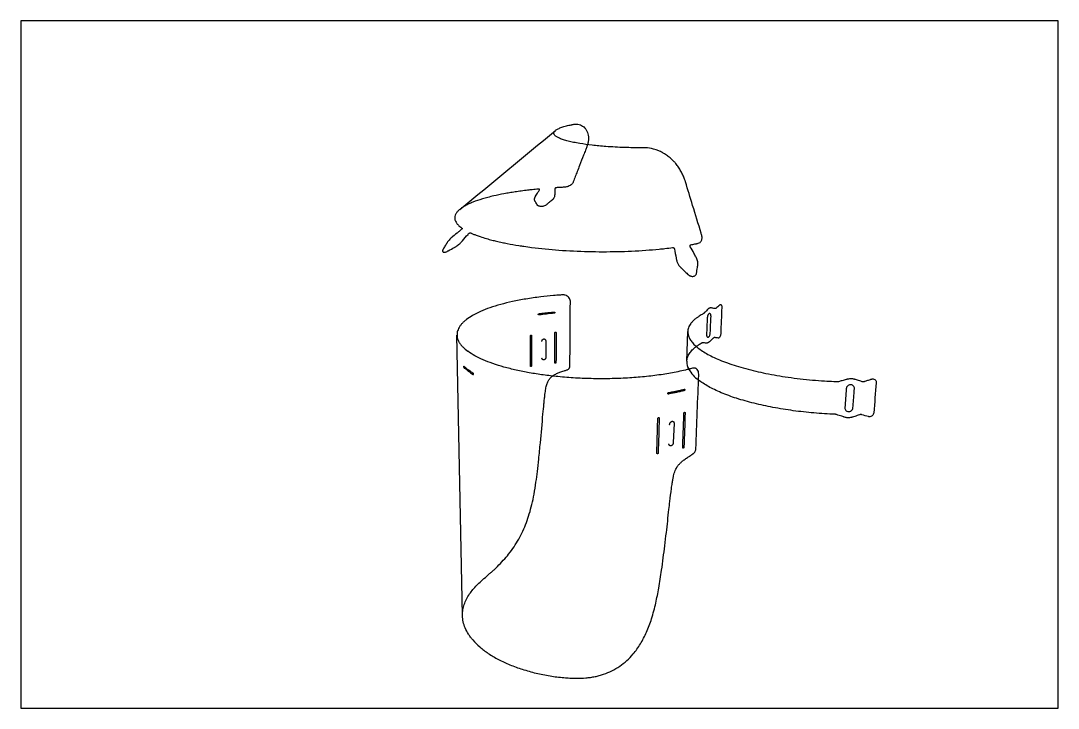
# Model space of a CAD drawing. Header units: millimetres. Extents: x 0 to 1883, y -384 to 368.
# Drawn here: x 629 to 1182, y 0 to 367 of the extents above; entities that cross this region are included whole.
import ezdxf

# ---------------------------------------------------------------- set-up
doc = ezdxf.new("R2010")
doc.units = ezdxf.units.MM
doc.header["$MEASUREMENT"] = 0
doc.layers.add('Make2D$hidden$lines', color=7, linetype='Continuous', true_color=0xffffff)
doc.layers.add('Make2D$visible$lines', color=178, linetype='Continuous', true_color=0x000000)

msp = doc.modelspace()

# ---------------------------------------------------------------- linework, layer by layer
at = {"layer": 'Make2D$hidden$lines'}
msp.add_arc((1001.43, 190.26), 18.84, 210.0326, 233.9484, dxfattribs=at)
for points, knots in [([(931.12, 300.6), (931.03, 300.27), (930.9, 299.88), (930.75, 299.48), (930.5, 298.84), (930.1, 297.82), (929.53, 296.36), (928.47, 293.63), (927.15, 290.24), (925.85, 286.89), (925.09, 284.94), (924.38, 283.12), (923.81, 281.64), (923.4, 280.58), (923.29, 280.3), (923.11, 280), (922.83, 279.63), (922.56, 279.36), (922.24, 279.08), (921.7, 278.7), (921.01, 278.36), (920.18, 278.09), (919.55, 277.96), (919.1, 277.91), (918.91, 277.89), (918.8, 277.89), (917.98, 277.85), (916.99, 277.8), (915.84, 277.74), (915.2, 277.7), (914.73, 277.67), (914.37, 277.65), (914.18, 277.6), (914, 277.51), (913.9, 277.43), (913.83, 277.37), (913.76, 277.29), (913.72, 277.2), (913.7, 277.14), (913.7, 277.11), (913.69, 277.08), (913.68, 276.86), (913.64, 275.8), (913.6, 274.64), (913.57, 273.66), (913.56, 273.46), (913.53, 273.18), (913.42, 272.74), (913.2, 272.28), (912.96, 271.89), (912.7, 271.56), (912.43, 271.27), (912.2, 271.06), (912.08, 270.95), (911.97, 270.86), (911.39, 270.38), (910.49, 269.64), (909.62, 268.92), (909.24, 268.61), (909.02, 268.44), (908.53, 268.12), (907.7, 267.78), (906.74, 267.59), (905.84, 267.6), (905.2, 267.76), (904.84, 267.94), (904.64, 268.07), (904.5, 268.21), (904.41, 268.32), (904.38, 268.37), (904.02, 268.96), (903.58, 269.66), (903.14, 270.37), (903.01, 270.59), (902.92, 270.79), (902.82, 271.12), (902.8, 271.51), (902.85, 271.93), (902.96, 272.31), (903.1, 272.64), (903.22, 272.85), (903.31, 273), (903.58, 273.44), (904.03, 274.17), (904.71, 275.28), (905.18, 276.04), (905.46, 276.51), (905.48, 276.57), (905.5, 276.66), (905.48, 276.76), (905.43, 276.83), (905.37, 276.87), (905.3, 276.9), (905.2, 276.93), (905.1, 276.94), (904.97, 276.93), (904.36, 276.87), (903.22, 276.76), (901.32, 276.56), (899.39, 276.34), (897.43, 276.09), (895.21, 275.8), (892.56, 275.43), (889.48, 274.93), (885.68, 274.25), (882.88, 273.67), (881.08, 273.26)], [0, 0, 0, 0, 0.54565, 0.636844, 0.672057, 1.634753, 2.364327, 3.135417, 6.258649, 8.101371, 8.806433, 9.543363, 11.190973, 11.308325, 11.334585, 11.659549, 11.857991, 12.070486, 12.266102, 12.514248, 13.11233, 13.468774, 13.904828, 14.116028, 14.181905, 14.21103, 14.281413, 15.474401, 15.784153, 16.093165, 16.488724, 16.516307, 16.67236, 16.791707, 16.828668, 16.871406, 16.948283, 16.992919, 17.025536, 17.03534, 17.044992, 17.070747, 17.381102, 18.729595, 18.900079, 18.928454, 19.047197, 19.329378, 19.655714, 19.839202, 20.052816, 20.312239, 20.46329, 20.547961, 20.576903, 20.683109, 21.727162, 22.416117, 22.468971, 22.496589, 22.859768, 23.388505, 23.897545, 24.390456, 24.812864, 24.920667, 25.032564, 25.182408, 25.231105, 25.259143, 25.273036, 26.321264, 26.554576, 26.590372, 26.723188, 26.902164, 27.129855, 27.332874, 27.567456, 27.752632, 27.906531, 27.939943, 28.037183, 28.71105, 29.296869, 30.094665, 30.120218, 30.148606, 30.196768, 30.266204, 30.303541, 30.336696, 30.377284, 30.421904, 30.508951, 30.526507, 30.632134, 31.475988, 32.32652, 33.643283, 34.546623, 35.43913, 37.171883, 38.764104, 40.352199, 43.267774, 43.267774, 43.267774, 43.267774]), ([(881.08, 273.26), (880, 273), (877.96, 272.5), (874.24, 271.45), (870.88, 270.32), (867.88, 269.06), (865.98, 268.11), (864.34, 267.15), (863.37, 266.45), (862.94, 266.09)], [0, 0, 0, 0, 1.742858, 3.308237, 6.102927, 7.327423, 8.441527, 9.446086, 10.322408, 10.322408, 10.322408, 10.322408]), ([(984.08, 185.12), (984.1, 185.45), (984.18, 186.14), (984.54, 187.55), (985.41, 189.29), (987.02, 191.25), (988.37, 192.39), (989.12, 192.96)], [0, 0, 0, 0, 0.525849, 1.085485, 2.287522, 3.573754, 5.065707, 5.065707, 5.065707, 5.065707]), ([(864.38, 49.64), (864.37, 50.6), (864.51, 52.53), (865.23, 55.42), (866.46, 58.29), (868.06, 60.93), (869.95, 63.39), (872.02, 65.64), (874.04, 67.56), (876.33, 69.6), (878.28, 71.27), (880.2, 72.97), (881.57, 74.23), (883.62, 76.2), (886.16, 78.81), (889.15, 82.32), (891.92, 86.08), (895.33, 91.57), (898.04, 97.45), (900.14, 103.71), (901.48, 108.79), (902.65, 114.45), (903.59, 120.31), (904.4, 126.53), (905.18, 133.53), (906.18, 143.78), (907.03, 153.59), (907.75, 161.4), (908.11, 164.86), (908.36, 167.1), (908.59, 168.89), (908.87, 170.7), (909.27, 172.56), (909.99, 174.47), (910.84, 175.74), (911.66, 176.59), (912.13, 176.98), (912.38, 177.16)], [0, 0, 0, 0, 1.509005, 3.048519, 4.678813, 6.419715, 7.906194, 9.556535, 11.245106, 12.285901, 14.397519, 15.299629, 16.315472, 17.350194, 19.768564, 22.061212, 24.619406, 27.119388, 32.240661, 34.796627, 37.532685, 40.522487, 43.904145, 46.882278, 50.415572, 55.001388, 63.122339, 65.946447, 67.364479, 68.609314, 69.501994, 70.210581, 71.488884, 72.506931, 73.416367, 73.876852, 74.367592, 74.367592, 74.367592, 74.367592])]:
    msp.add_open_spline(points, degree=3, knots=knots, dxfattribs=at)
at = {"layer": 'Make2D$visible$lines'}
for p, q in [((984.08, 185.05), (984.64, 200.96)), ((864.38, 49.47), (861.45, 198.97))]:
    msp.add_line(p, q, dxfattribs=at)
msp.add_lwpolyline([(628.64, 0), (1182.33, 0), (1182.33, 366.69), (628.64, 366.69)], close=True, dxfattribs=at)
msp.add_lwpolyline([(974.93, 151.21), (974.93, 151.26), (974.94, 151.31), (974.94, 151.36), (974.95, 151.41), (974.96, 151.46), (974.96, 151.51), (974.97, 151.56), (974.98, 151.61), (975, 151.66), (975.01, 151.71), (975.03, 151.76), (975.04, 151.8), (975.06, 151.85), (975.08, 151.9), (975.09, 151.95), (975.11, 151.99), (975.14, 152.04), (975.16, 152.08), (975.18, 152.13), (975.21, 152.17), (975.23, 152.22), (975.26, 152.26), (975.28, 152.3), (975.31, 152.34), (975.34, 152.38), (975.37, 152.42), (975.4, 152.46), (975.43, 152.5), (975.46, 152.54), (975.5, 152.57), (975.53, 152.61), (975.56, 152.64), (975.6, 152.67), (975.63, 152.7), (975.67, 152.73), (975.7, 152.76), (975.74, 152.79), (975.77, 152.82), (975.81, 152.84), (975.85, 152.87), (975.89, 152.89), (975.93, 152.91), (975.97, 152.94), (976.01, 152.96), (976.05, 152.97), (976.08, 152.99), (976.12, 153), (976.15, 153.01), (976.19, 153.02), (976.22, 153.03), (976.26, 153.04), (976.27, 153.04), (976.29, 153.04), (976.32, 153.05), (976.34, 153.05), (976.36, 153.05), (976.37, 153.06), (976.39, 153.06), (976.4, 153.06), (976.42, 153.06), (976.44, 153.06), (976.45, 153.06), (976.47, 153.06), (976.48, 153.06), (976.5, 153.06), (976.51, 153.06), (976.53, 153.05), (976.54, 153.05), (976.56, 153.05), (976.57, 153.05), (976.59, 153.05), (976.6, 153.04), (976.61, 153.04), (976.63, 153.04), (976.64, 153.04), (976.65, 153.03), (976.67, 153.03), (976.68, 153.02), (976.69, 153.02), (976.7, 153.02), (976.71, 153.01), (976.73, 153.01), (976.74, 153), (976.75, 153), (976.76, 152.99), (976.78, 152.99), (976.79, 152.98), (976.8, 152.97), (976.81, 152.97), (976.82, 152.96), (976.84, 152.95), (976.85, 152.94), (976.86, 152.94), (976.87, 152.93), (976.88, 152.92), (976.9, 152.91), (976.91, 152.9), (976.92, 152.89), (976.93, 152.88), (976.94, 152.87), (976.95, 152.86), (976.96, 152.85), (976.97, 152.84), (976.98, 152.83), (977, 152.82), (977.01, 152.81), (977.03, 152.78), (977.04, 152.77), (977.05, 152.76), (977.06, 152.75), (977.07, 152.73), (977.09, 152.71), (977.1, 152.68), (977.11, 152.66), (977.12, 152.65), (977.14, 152.61), (977.16, 152.58), (977.17, 152.55), (977.19, 152.51), (977.2, 152.48), (977.22, 152.44), (977.23, 152.41), (977.24, 152.37), (977.25, 152.32), (977.26, 152.28), (977.27, 152.24), (977.28, 152.2), (977.29, 152.16), (977.29, 152.12), (977.3, 152.07), (977.3, 152.02), (977.3, 151.97), (977.31, 151.92), (977.31, 151.87), (977.31, 151.84), (976.9, 141.71), (976.89, 141.65), (976.89, 141.63), (976.89, 141.61), (976.88, 141.54), (976.87, 141.49), (976.87, 141.46), (976.86, 141.42), (976.85, 141.37), (976.84, 141.31), (976.82, 141.26), (976.81, 141.2), (976.79, 141.16), (976.78, 141.12), (976.76, 141.07), (976.75, 141.03), (976.73, 140.98), (976.71, 140.94), (976.69, 140.9), (976.67, 140.85), (976.65, 140.81), (976.63, 140.77), (976.6, 140.73), (976.58, 140.69), (976.55, 140.65), (976.53, 140.61), (976.5, 140.58), (976.48, 140.54), (976.44, 140.5), (976.41, 140.45), (976.38, 140.41), (976.34, 140.38), (976.3, 140.33), (976.26, 140.29), (976.22, 140.25), (976.18, 140.22), (976.15, 140.2), (976.13, 140.18), (976.11, 140.16), (976.08, 140.14), (976.05, 140.12), (976.03, 140.1), (976, 140.09), (975.98, 140.07), (975.95, 140.05), (975.92, 140.04), (975.89, 140.02), (975.87, 140.01), (975.84, 140), (975.81, 139.98), (975.78, 139.97), (975.75, 139.96), (975.73, 139.95), (975.7, 139.95), (975.68, 139.94), (975.66, 139.93), (975.63, 139.93), (975.61, 139.92), (975.58, 139.92), (975.56, 139.91), (975.53, 139.91), (975.51, 139.91), (975.49, 139.9), (975.47, 139.9), (975.44, 139.9), (975.42, 139.9), (975.4, 139.9), (975.38, 139.9), (975.36, 139.91), (975.34, 139.91), (975.32, 139.91), (975.3, 139.91), (975.28, 139.92), (975.26, 139.92), (975.24, 139.92), (975.22, 139.93), (975.21, 139.93), (975.19, 139.94), (975.17, 139.94), (975.15, 139.95), (975.13, 139.96), (975.12, 139.97), (975.1, 139.97), (975.08, 139.98), (975.06, 139.99), (975.05, 140), (975.03, 140.01), (975.01, 140.02), (975, 140.03), (974.98, 140.04), (974.96, 140.06), (974.95, 140.07), (974.93, 140.08), (974.91, 140.1), (974.9, 140.11), (974.88, 140.12), (974.87, 140.14), (974.86, 140.15), (974.84, 140.17), (974.83, 140.19), (974.81, 140.2), (974.8, 140.22), (974.78, 140.24), (974.77, 140.26), (974.76, 140.28), (974.75, 140.3), (974.73, 140.32), (974.72, 140.34), (974.71, 140.36), (974.7, 140.38), (974.69, 140.4), (974.68, 140.43), (974.67, 140.45), (974.66, 140.47), (974.65, 140.5), (974.64, 140.52), (974.63, 140.55), (974.62, 140.58), (974.61, 140.6), (974.6, 140.63), (974.6, 140.65), (974.59, 140.68), (974.58, 140.72), (974.57, 140.76), (974.57, 140.8), (974.56, 140.84), (974.56, 140.88), (974.55, 140.92), (974.55, 140.96), (974.55, 141), (974.55, 141.05)], dxfattribs=at)
for centre, radius, start, end in [((-6400.76, 9129.92), 11459.87, 309.333803, 309.664632), ((992.51, 184.88), 8.43, 178.8641, 208.7612)]:
    msp.add_arc(centre, radius, start, end, dxfattribs=at)
for points, knots in [([(862.93, 266.09), (862.48, 265.71), (861.67, 264.96), (860.75, 263.7), (860.24, 262.39), (860.18, 261.06), (860.56, 259.77), (861.34, 258.48), (862.31, 257.47), (863.14, 256.76), (863.6, 256.41), (863.89, 256.2), (864.05, 256.09), (864.17, 256.01), (864.19, 255.94), (864.18, 255.83), (864.12, 255.71), (864.04, 255.58), (863.92, 255.45), (863.81, 255.34), (863.25, 254.88), (861.7, 253.63), (860.16, 252.37), (859.02, 251.45), (858.63, 251.12), (857.98, 250.53), (857.23, 249.74), (856.65, 249.04), (856.32, 248.57), (856.18, 248.34), (856.09, 248.2), (856.01, 248.07), (855.74, 247.63), (855.14, 246.68), (854.56, 245.73), (854.14, 245.04), (854.01, 244.81), (853.88, 244.52), (853.79, 244.21), (853.77, 243.97), (853.79, 243.78), (853.84, 243.62), (853.91, 243.5), (854.05, 243.36), (854.3, 243.25), (854.68, 243.21), (855.12, 243.27), (855.61, 243.41), (856.02, 243.59), (856.28, 243.72), (856.49, 243.84), (857.75, 244.53), (859.05, 245.24), (860.27, 245.91), (860.46, 246.01), (860.84, 246.23), (861.5, 246.65), (862.29, 247.25), (863.06, 247.93), (863.57, 248.45), (863.99, 248.92), (865.19, 250.31), (866.43, 251.73), (867.53, 252.98), (867.65, 253.12), (867.79, 253.27), (867.97, 253.41), (868.19, 253.52), (868.29, 253.56), (868.39, 253.59), (868.48, 253.6), (868.55, 253.59), (868.59, 253.58), (868.61, 253.57), (868.68, 253.54), (868.92, 253.43), (869.67, 253.11), (870.66, 252.7), (871.78, 252.27), (872.74, 251.92), (874.55, 251.3), (877.02, 250.53), (879.92, 249.74), (882.7, 249.06), (885.39, 248.45), (889.39, 247.64), (893.26, 246.96), (897.63, 246.3), (904.74, 245.33), (916.16, 244.22), (931.44, 243.5), (946.91, 243.47), (959.55, 244.04), (967.99, 244.74), (972.75, 245.24), (975.15, 245.53), (976.52, 245.7), (976.58, 245.71), (976.72, 245.71), (976.93, 245.65), (977.18, 245.49), (977.36, 245.29), (977.46, 245.09), (977.49, 244.98), (977.81, 243.31), (978.17, 241.43), (978.54, 239.49), (978.61, 239.15), (978.64, 239.01), (978.67, 238.87), (978.71, 238.7), (978.79, 238.41), (978.97, 237.89), (979.27, 237.2), (979.69, 236.49), (980.12, 235.88), (980.53, 235.41), (980.79, 235.14), (980.92, 235.01), (981, 234.94), (981.35, 234.6), (981.8, 234.17), (982.35, 233.64), (983.19, 232.84), (983.92, 232.12), (984.58, 231.47), (984.87, 231.22), (985.27, 230.92), (985.78, 230.66), (986.22, 230.49), (986.67, 230.38), (987.14, 230.33), (987.55, 230.36), (987.87, 230.44), (988.19, 230.56), (988.53, 230.75), (988.86, 231.08), (989.16, 231.52), (989.3, 231.93), (989.35, 232.23), (989.37, 232.42), (989.55, 233.61), (989.74, 234.94), (989.92, 236.13), (989.95, 236.36), (989.99, 236.71), (990, 237.33), (989.91, 238.23), (989.67, 239.21), (989.34, 240.03), (989.09, 240.53), (988.65, 241.35), (987.63, 243.2), (986.61, 245.05), (985.95, 246.24), (985.93, 246.29), (985.91, 246.34), (985.87, 246.42), (985.85, 246.52), (985.84, 246.6), (985.84, 246.67), (985.84, 246.73), (985.85, 246.81), (985.88, 246.92), (985.95, 247.05), (986.06, 247.15), (986.16, 247.18), (986.21, 247.2), (986.25, 247.21), (986.99, 247.34), (987.9, 247.52), (988.97, 247.73), (989.54, 247.85), (989.96, 247.93), (990.55, 248.07), (991.16, 248.36), (991.77, 249.05), (992.13, 249.87), (992.26, 250.81), (992.19, 251.66), (992.07, 252.24), (991.99, 252.51), (991.89, 252.84), (990.3, 258.07), (987.45, 267.44), (984.65, 276.67), (983.31, 281.07), (983.16, 281.52), (982.78, 282.63), (982.07, 284.36), (981.15, 286.17), (980.31, 287.58), (979.66, 288.58), (978.96, 289.55), (978.09, 290.66), (977.01, 291.89), (975.81, 293.05), (974.41, 294.25), (973.05, 295.24), (971.34, 296.28), (969.69, 297.12), (967.91, 297.81), (965.39, 298.56), (963.08, 298.91), (961.22, 298.97), (960.75, 298.97), (960.18, 298.96), (959.29, 298.96), (957.59, 298.96), (954.77, 298.98), (949.04, 299.11), (941.72, 299.48), (933.77, 300.22), (928.02, 301.01), (923.76, 301.79), (920.85, 302.46), (918.38, 303.16), (916.61, 303.81), (915.44, 304.36), (914.74, 304.75), (914.16, 305.15), (913.71, 305.54), (913.39, 305.95), (913.19, 306.37), (913.14, 306.8), (913.23, 307.23), (913.47, 307.67), (913.86, 308.09), (914.4, 308.5), (915.37, 309.08), (916.94, 309.76), (919.25, 310.48), (921.23, 310.95), (922.58, 311.23), (923.08, 311.33), (923.59, 311.43), (924.5, 311.55), (925.82, 311.55), (927.29, 311.21), (928.56, 310.56), (929.62, 309.65), (930.49, 308.5), (931.13, 307.13), (931.52, 305.61), (931.66, 303.97), (931.53, 302.28), (931.29, 301.16), (931.12, 300.6)], [0, 0, 0, 0, 0.93424, 1.733293, 2.446911, 3.12495, 3.802195, 4.543965, 5.480342, 6.001879, 6.261376, 6.394861, 6.563707, 6.57268, 6.61626, 6.672772, 6.740885, 6.823353, 6.922868, 7.019174, 7.064923, 8.063322, 10.16257, 10.205114, 10.376879, 10.96802, 11.580596, 12.093487, 12.400389, 12.485165, 12.522948, 12.652601, 12.732432, 13.332315, 14.42528, 14.483086, 14.608606, 14.841047, 14.985959, 15.113176, 15.225494, 15.284082, 15.381807, 15.43488, 15.597601, 15.795517, 16.039742, 16.299937, 16.600353, 16.726485, 16.764193, 16.982937, 18.990429, 19.103642, 19.177857, 19.336001, 19.794995, 20.401945, 20.907759, 21.398868, 21.55006, 21.907572, 24.294192, 24.522774, 24.536275, 24.580136, 24.845322, 24.898079, 24.962421, 25.014784, 25.064175, 25.109077, 25.120205, 25.130857, 25.138819, 25.232399, 25.560486, 26.426514, 26.913548, 27.444072, 28.050033, 29.926463, 31.522833, 32.788929, 34.447102, 35.861702, 39.231272, 40.632172, 42.826356, 50.54863, 58.716769, 66.945035, 74.931643, 78.661244, 80.297193, 82.467497, 82.471908, 82.484017, 82.552968, 82.691001, 82.833642, 83.010984, 83.117747, 83.174248, 83.187447, 85.810599, 86.190483, 86.303044, 86.348306, 86.424834, 86.521029, 86.617825, 86.914973, 87.384065, 87.800501, 88.21807, 88.552253, 88.776873, 88.812766, 88.853774, 88.937148, 89.575426, 89.847426, 90.140287, 91.402629, 91.462623, 91.598283, 92.007002, 92.249078, 92.50403, 92.747158, 92.975972, 93.243119, 93.39739, 93.483828, 93.79136, 94.011025, 94.202202, 94.630872, 94.67675, 94.684202, 94.939255, 96.576672, 96.802252, 96.830898, 96.94699, 97.357415, 97.809977, 98.361709, 98.945869, 99.202812, 99.231888, 100.423347, 102.525578, 102.563657, 102.576152, 102.60652, 102.651557, 102.720068, 102.757971, 102.785714, 102.821828, 102.857007, 102.91877, 103.00233, 103.087886, 103.140392, 103.15986, 103.170582, 103.203549, 104.34655, 104.638108, 104.923261, 105.261527, 105.319222, 105.87144, 106.304631, 106.754731, 107.256305, 107.801694, 108.092166, 108.184434, 108.250851, 108.628577, 116.801136, 123.693438, 123.837912, 124.051558, 124.445256, 125.686295, 127.005046, 127.63665, 128.275632, 128.891357, 129.511773, 130.493556, 131.480242, 132.139087, 133.394781, 134.138582, 135.289088, 136.311962, 137.146314, 139.436547, 139.964169, 140.091378, 140.173578, 140.860207, 141.488583, 142.866427, 145.307426, 150.516431, 154.418344, 157.891146, 159.6693, 161.245328, 162.592024, 163.727954, 164.204599, 164.632069, 164.992706, 165.30897, 165.572301, 165.812256, 166.026885, 166.248146, 166.504555, 166.802532, 167.151772, 167.564272, 168.578077, 169.853809, 171.36496, 171.794207, 172.025276, 172.174501, 172.610005, 173.465348, 174.253472, 174.96311, 175.693503, 176.449604, 177.228659, 178.06015, 178.922621, 179.806773, 180.726629, 180.726629, 180.726629, 180.726629]), ([(912.38, 177.16), (912.81, 177.49), (913.8, 178.11), (915.47, 178.89), (917.12, 179.51), (918.43, 179.94), (919.36, 180.23), (919.86, 180.38), (920.2, 180.47), (920.35, 180.53), (920.78, 180.73), (921.18, 181.06), (921.45, 181.46), (921.56, 181.67), (921.64, 181.89), (921.7, 182.12), (921.71, 182.29), (921.73, 184.68), (921.81, 196.15), (921.89, 207.61), (921.96, 216.86), (921.95, 217.32), (921.77, 218.14), (921.2, 219.12), (920.34, 219.88), (919.43, 220.3), (918.71, 220.45), (918.26, 220.49), (918, 220.49), (917.85, 220.48), (917.45, 220.45), (915.79, 220.34), (911.9, 220.04), (907.03, 219.53), (902.17, 218.89), (898.32, 218.3), (894.62, 217.64), (890.11, 216.72), (884.91, 215.46), (879.23, 213.72), (874.22, 211.79), (869.99, 209.71), (867.02, 207.78), (865.1, 206.19), (863.93, 205), (862.98, 203.8), (862.25, 202.57), (861.74, 201.32), (861.47, 200.08), (861.42, 198.83), (861.6, 197.59), (862, 196.34), (862.63, 195.1), (863.49, 193.86), (864.97, 192.19), (866.3, 191.07), (867.26, 190.37)], [0, 0, 0, 0, 0.852679, 1.841138, 2.898891, 3.637521, 4.007184, 4.431878, 4.46962, 4.552353, 4.698563, 5.216289, 5.337806, 5.467103, 5.585321, 5.711208, 5.834546, 5.852774, 9.484738, 23.919076, 23.924738, 24.066886, 24.649973, 25.230062, 25.827297, 26.437843, 26.790222, 26.996173, 27.149048, 27.191511, 27.231656, 27.788496, 29.80824, 33.38497, 35.500484, 37.548317, 39.522964, 41.417667, 44.813245, 47.955883, 50.775369, 53.281085, 55.370174, 56.348443, 57.202276, 58.003009, 58.759002, 59.450396, 60.121151, 60.758486, 61.409743, 62.090754, 62.817373, 63.602408, 64.456984, 66.336814, 66.336814, 66.336814, 66.336814]), ([(905.18, 210.45), (905.1, 210.44), (904.94, 210.35), (904.85, 210.17), (904.85, 210.01), (904.89, 209.91), (904.98, 209.83), (905.07, 209.79), (905.14, 209.79), (905.28, 209.81), (906.2, 209.93), (907.34, 210.08), (908.6, 210.24), (909.6, 210.35), (910.63, 210.45), (911.89, 210.56), (912.72, 210.63), (913.3, 210.68), (913.49, 210.7), (913.64, 210.79), (913.72, 210.95), (913.74, 211.08), (913.7, 211.19), (913.61, 211.3), (913.51, 211.34), (913.43, 211.34), (913.39, 211.34), (913.35, 211.34), (912.92, 211.3), (912.06, 211.22), (910.7, 211.07), (909.2, 210.9), (908.03, 210.78), (907.23, 210.69), (906.66, 210.63), (905.96, 210.55), (905.41, 210.48), (905.18, 210.45)], [0, 0, 0, 0, 0.129751, 0.258646, 0.301427, 0.379848, 0.425055, 0.49572, 0.528083, 0.538321, 0.715445, 1.983151, 2.348703, 2.730851, 3.560865, 3.978399, 4.728452, 4.88019, 4.891431, 5.035704, 5.123195, 5.175509, 5.246501, 5.29882, 5.390089, 5.418393, 5.427178, 5.445202, 5.483248, 6.113932, 6.795866, 7.641807, 8.494694, 8.661161, 8.902688, 9.398876, 9.772903, 9.772903, 9.772903, 9.772903]), ([(989.12, 192.96), (989.66, 193.37), (990.53, 193.96), (991.6, 194.6), (992.15, 194.91), (992.38, 195.04), (992.47, 195.09), (992.53, 195.11), (992.59, 195.13), (992.64, 195.13), (992.67, 195.13), (992.69, 195.13), (993.1, 195.08), (993.66, 195), (994.25, 194.92), (994.45, 194.89), (994.51, 194.88), (994.57, 194.88), (994.69, 194.88), (994.88, 194.89), (995.1, 194.93), (995.33, 195.01), (995.61, 195.13), (995.92, 195.32), (996.19, 195.52), (996.36, 195.67), (996.45, 195.75), (996.82, 196.12), (997.45, 196.71), (998.1, 197.3), (998.44, 197.61), (998.56, 197.72), (998.74, 197.82), (998.93, 197.87), (999.04, 197.86), (999.08, 197.86), (999.28, 197.83), (999.88, 197.74), (1000.48, 197.65), (1000.96, 197.58), (1001.1, 197.58), (1001.31, 197.66), (1001.53, 197.81), (1001.73, 198.03), (1001.99, 198.42), (1002.23, 199), (1002.33, 199.53), (1002.35, 199.81), (1002.55, 204.47), (1002.75, 209.12), (1002.95, 213.96), (1002.93, 214.31), (1002.8, 214.76), (1002.59, 215.08), (1002.34, 215.22), (1002.14, 215.23), (1002, 215.21), (1001.86, 215.15), (1001.74, 215.08), (1001.67, 215.03), (1001.01, 214.46), (1000.36, 213.9), (999.62, 213.27), (999.42, 213.15), (999.2, 213.12), (999.06, 213.14), (998.7, 213.22), (998.1, 213.34), (997.51, 213.46), (997.17, 213.53), (997.02, 213.55), (996.8, 213.55), (996.52, 213.52), (996.2, 213.42), (995.87, 213.26), (995.62, 213.09), (995.42, 212.93), (995.28, 212.8), (995.12, 212.63), (994.5, 211.99), (993.88, 211.32), (993.33, 210.69), (993.24, 210.6), (993.18, 210.54), (993.13, 210.5), (993.09, 210.48), (992.97, 210.41), (992.71, 210.28), (992.11, 209.96), (991.27, 209.49), (990.41, 208.94), (989.68, 208.45), (989.04, 207.98), (988.19, 207.3), (987.22, 206.4), (986.26, 205.29), (985.52, 204.15), (984.99, 202.99), (984.63, 201.61), (984.6, 199.97), (985.08, 198.11), (986.05, 196.27), (987.51, 194.44), (989.44, 192.62), (991.83, 190.84), (994.63, 189.11), (997.93, 187.39), (1001.71, 185.71), (1005.94, 184.08), (1010.58, 182.54), (1017.36, 180.57), (1026.59, 178.44), (1036.33, 176.79), (1044.65, 175.71), (1051.13, 175.05), (1057.11, 174.6), (1061.42, 174.37), (1063.73, 174.28), (1064.39, 174.26), (1064.62, 174.25), (1064.81, 174.26), (1065.01, 174.29), (1065.14, 174.32), (1065.2, 174.34), (1065.83, 174.51), (1067.22, 174.89), (1068.66, 175.29), (1069.55, 175.55), (1069.74, 175.6), (1070.09, 175.69), (1070.65, 175.79), (1071.49, 175.87), (1072.44, 175.85), (1073.24, 175.71), (1073.73, 175.58), (1074.64, 175.29), (1075.88, 174.89), (1077.15, 174.49), (1077.67, 174.32), (1077.77, 174.29), (1077.86, 174.27), (1078, 174.24), (1078.21, 174.22), (1078.43, 174.22), (1078.67, 174.26), (1078.82, 174.29), (1078.91, 174.32), (1079.07, 174.37), (1079.5, 174.51), (1080.55, 174.86), (1081.64, 175.22), (1082.46, 175.49), (1082.78, 175.59), (1083.22, 175.69), (1083.99, 175.61), (1084.73, 175.11), (1085.12, 174.4), (1085.18, 173.88), (1085.16, 173.61), (1084.73, 168.25), (1084.3, 162.91), (1083.84, 157.27), (1083.65, 156.67), (1083.07, 155.96), (1082.28, 155.51), (1081.57, 155.42), (1081.16, 155.5), (1079.89, 155.87), (1078.7, 156.22), (1077.45, 156.58), (1077.21, 156.63), (1076.86, 156.64), (1076.56, 156.59), (1076.34, 156.53), (1075.43, 156.22), (1074.16, 155.8), (1072.89, 155.4), (1072.41, 155.25), (1072.23, 155.19), (1071.77, 155.07), (1071, 154.94), (1070.04, 154.91), (1069.14, 154.99), (1068.51, 155.13), (1068.14, 155.24), (1067.98, 155.3), (1067.53, 155.44), (1066.2, 155.89), (1064.88, 156.34), (1063.85, 156.7), (1063.58, 156.77), (1063.37, 156.8), (1063.23, 156.8)], [0, 0, 0, 0, 1.064192, 1.658184, 1.962055, 2.057277, 2.078318, 2.118474, 2.158613, 2.176802, 2.189129, 2.206287, 2.210961, 2.84346, 3.107234, 3.143804, 3.167325, 3.190947, 3.248295, 3.356775, 3.480613, 3.600432, 3.738524, 3.961026, 4.181106, 4.264514, 4.314114, 4.37164, 5.088371, 5.6885, 5.752948, 5.808071, 5.945119, 6.071225, 6.109192, 6.125581, 6.129537, 6.425783, 7.087328, 7.092797, 7.179896, 7.304925, 7.440876, 7.598415, 7.777752, 8.176773, 8.579348, 8.620387, 8.625641, 15.930142, 15.964832, 16.252854, 16.490326, 16.687352, 16.856802, 16.921865, 17.000958, 17.07323, 17.164993, 17.208379, 17.218356, 18.540423, 18.558664, 18.748495, 18.899369, 18.914607, 18.971551, 19.469254, 19.880109, 19.926227, 20.017978, 20.110177, 20.279171, 20.456539, 20.644875, 20.845805, 20.937572, 21.045783, 21.143125, 21.307015, 22.459368, 22.581783, 22.61849, 22.668858, 22.704232, 22.721176, 22.743035, 22.922682, 23.17274, 23.819396, 24.438134, 24.777056, 25.215468, 25.674662, 26.510571, 27.288733, 27.986909, 28.646886, 29.282989, 30.228973, 31.21894, 32.275684, 33.494658, 34.90409, 36.440022, 38.185084, 40.100939, 42.306431, 44.696018, 47.248479, 50.01303, 55.830965, 62.164139, 65.593581, 69.058972, 72.426343, 75.045886, 75.872329, 76.058011, 76.097211, 76.225376, 76.364107, 76.413424, 76.430334, 76.461288, 77.449587, 78.700318, 78.819398, 78.91159, 79.015249, 79.385701, 79.801853, 80.351151, 80.876967, 81.084789, 81.136255, 82.389096, 83.148013, 83.234322, 83.244816, 83.310052, 83.384988, 83.471408, 83.635873, 83.740896, 83.848844, 83.876447, 83.892358, 84.114141, 84.59561, 85.626065, 85.933364, 85.947707, 86.158278, 86.647105, 87.131465, 87.513235, 87.902503, 87.940824, 87.946971, 96.378331, 96.387577, 96.864342, 97.345868, 97.814956, 98.274228, 98.452712, 98.464851, 100.371525, 100.407796, 100.514208, 100.751969, 100.953044, 101.005437, 101.099977, 102.47808, 103.103753, 103.198603, 103.270485, 103.405715, 103.948921, 104.494573, 104.924556, 105.371773, 105.502086, 105.535141, 105.649628, 106.245022, 107.743674, 107.846626, 107.961659, 108.182275, 108.182275, 108.182275, 108.182275]), ([(995, 208.21), (995.01, 208.55), (995.1, 209.05), (995.33, 209.65), (995.54, 210.03), (995.78, 210.32), (996.05, 210.5), (996.33, 210.55), (996.58, 210.45), (996.77, 210.24), (996.9, 209.95), (996.97, 209.65), (997, 209.43), (997.01, 209.29), (997.01, 209.2), (997.01, 209.12), (996.89, 206.13), (996.76, 203.16), (996.64, 200.14), (996.62, 199.8), (996.5, 199.22), (996.25, 198.65), (995.98, 198.27), (995.77, 198.06), (995.56, 197.92), (995.36, 197.87), (995.19, 197.89), (995.01, 197.98), (994.81, 198.22), (994.68, 198.62), (994.64, 199), (994.64, 199.24), (994.64, 199.33), (994.76, 202.29), (994.88, 205.25), (995, 208.21)], [0, 0, 0, 0, 0.536542, 0.78922, 1.018694, 1.216082, 1.379676, 1.518092, 1.651558, 1.79197, 1.954239, 2.148496, 2.272956, 2.318053, 2.36389, 2.418213, 2.444477, 7.08259, 7.103531, 7.206474, 7.622302, 8.020761, 8.195783, 8.348944, 8.479788, 8.592231, 8.665591, 8.742146, 8.916091, 9.135304, 9.393675, 9.517748, 9.522247, 9.525248, 14.193344, 14.193344, 14.193344, 14.193344]), ([(914.34, 200.34), (914.34, 200.41), (914.28, 200.57), (914.04, 200.66), (913.8, 200.58), (913.68, 200.42), (913.66, 200.3), (913.65, 198.9), (913.64, 195.98), (913.63, 192.63), (913.62, 189.66), (913.61, 187.68), (913.61, 185.71), (913.6, 184.71), (913.6, 184.27), (913.61, 184.25), (913.61, 184.22), (913.63, 184.19), (913.65, 184.15), (913.69, 184.1), (913.74, 184.06), (913.8, 184.03), (913.85, 184.02), (913.9, 184.02), (914.01, 184.03), (914.16, 184.1), (914.26, 184.24), (914.28, 184.33), (914.28, 184.37), (914.3, 189.7), (914.32, 195.02), (914.34, 200.34)], [0, 0, 0, 0, 0.120222, 0.242782, 0.375022, 0.502066, 0.548399, 0.551314, 2.70754, 5.164183, 5.832402, 7.388631, 8.276058, 8.944102, 8.960698, 8.97381, 8.986823, 8.999782, 9.027468, 9.05902, 9.098019, 9.134002, 9.160782, 9.180085, 9.212399, 9.331218, 9.426341, 9.478105, 9.483444, 9.485906, 17.873576, 17.873576, 17.873576, 17.873576]), ([(901.24, 198.73), (901.24, 198.8), (901.2, 198.94), (900.98, 199.04), (900.76, 198.95), (900.64, 198.79), (900.62, 198.66), (900.62, 197.32), (900.63, 193.66), (900.64, 189.44), (900.65, 185.96), (900.65, 184.26), (900.65, 183.11), (900.66, 182.53), (900.66, 182.5), (900.67, 182.46), (900.69, 182.41), (900.73, 182.36), (900.77, 182.33), (900.83, 182.3), (900.87, 182.29), (900.92, 182.29), (901.02, 182.3), (901.17, 182.38), (901.26, 182.53), (901.27, 182.63), (901.27, 182.67), (901.26, 188.03), (901.25, 193.38), (901.24, 198.73)], [0, 0, 0, 0, 0.110158, 0.219201, 0.338262, 0.461968, 0.527167, 0.530517, 2.58709, 6.290869, 7.185252, 8.078274, 8.973305, 8.986612, 8.999688, 9.025263, 9.051647, 9.08138, 9.113982, 9.143298, 9.169571, 9.18545, 9.221725, 9.334906, 9.434358, 9.486737, 9.49211, 9.494586, 17.930983, 17.930983, 17.930983, 17.930983]), ([(906.72, 195.61), (906.72, 195.68), (906.73, 195.83), (906.78, 196.05), (906.86, 196.26), (906.97, 196.46), (907.11, 196.62), (907.27, 196.76), (907.43, 196.87), (907.61, 196.94), (907.78, 196.98), (907.95, 196.98), (908.11, 196.95), (908.27, 196.89), (908.41, 196.8), (908.54, 196.68), (908.65, 196.53), (908.73, 196.36), (908.78, 196.19), (908.81, 196.05), (908.81, 195.96), (908.83, 192.98), (908.85, 190.02), (908.87, 187.07), (908.86, 187.04), (908.86, 187.01), (908.86, 186.98), (908.86, 186.95), (908.85, 186.89), (908.83, 186.79), (908.79, 186.66), (908.74, 186.54), (908.66, 186.39), (908.54, 186.21), (908.38, 186.06), (908.21, 185.94), (908.06, 185.86), (907.91, 185.82), (907.76, 185.79), (907.6, 185.79), (907.45, 185.82), (907.34, 185.87), (907.24, 185.92), (907.13, 186.01), (907.03, 186.11), (906.96, 186.21), (906.92, 186.29), (906.88, 186.37), (906.85, 186.46), (906.83, 186.53), (906.82, 186.58), (906.81, 186.63), (906.81, 186.67), (906.8, 186.71), (906.8, 186.75), (906.8, 186.76), (906.8, 186.77)], [0, 0, 0, 0, 0.359505, 0.722146, 1.084404, 1.445537, 1.793543, 2.128363, 2.444579, 2.744317, 3.027646, 3.298314, 3.560729, 3.829734, 4.101971, 4.383296, 4.675904, 4.988433, 5.313276, 5.518071, 5.670946, 5.749986, 19.902716, 19.966317, 20.010483, 20.054649, 20.124701, 20.162457, 20.200213, 20.416443, 20.632673, 20.844584, 21.056495, 21.47874, 21.875696, 22.125181, 22.457294, 22.696322, 22.893171, 23.164983, 23.477489, 23.621199, 23.734481, 24.033371, 24.304225, 24.444761, 24.585296, 24.736498, 24.887699, 25.025778, 25.094817, 25.163856, 25.241994, 25.320132, 25.359202, 25.398271, 25.398271, 25.398271, 25.398271]), ([(869.89, 36.41), (871.02, 35.1), (873.63, 32.52), (878.25, 29.05), (883.66, 25.88), (889.73, 23.07), (896.43, 20.64), (903.6, 18.64), (911.02, 17.15), (917.06, 16.39), (921.6, 16.07), (925.54, 15.95), (929.25, 16.06), (932.73, 16.45), (935.11, 16.86), (937.43, 17.41), (940.47, 18.34), (944.18, 19.88), (948.33, 22.32), (952.13, 25.34), (955.91, 29.28), (959.53, 34.35), (962.81, 40.7), (965.52, 48.04), (967.59, 55.93), (969.29, 64.59), (970.86, 74.78), (972.12, 84.65), (973.39, 95.46), (974.27, 103.32), (975.17, 111.15), (975.73, 115.81), (976.27, 119.78), (976.63, 122.03), (976.99, 123.82), (977.4, 125.38), (977.89, 126.78), (978.45, 127.95), (979.17, 129.12), (979.92, 130.07), (980.72, 130.87), (981.57, 131.66), (982.78, 132.61), (984.23, 133.63), (985.73, 134.63), (986.79, 135.32), (987.46, 135.77), (987.66, 135.9), (987.86, 136.06), (988.16, 136.36), (988.46, 136.79), (988.71, 137.29), (988.88, 137.81), (988.94, 138.19), (988.94, 138.4), (989.45, 151.55), (989.95, 164.7), (990.45, 177.86), (990.46, 177.98), (990.46, 178.55), (990.33, 179.52), (989.88, 180.45), (989.35, 180.99), (988.9, 181.27), (988.39, 181.44), (987.82, 181.48), (987.39, 181.43), (987.13, 181.36), (986.77, 181.26), (986.31, 181.14), (985.7, 180.98), (984.78, 180.74), (982.67, 180.21), (978.08, 179.19), (971.19, 177.97), (962.59, 176.87), (953.5, 176.12), (944.06, 175.72), (934.41, 175.7), (924.78, 176.06), (915.83, 176.75), (907.6, 177.71), (900.16, 178.87), (893.15, 180.27), (886.65, 181.89), (880.73, 183.72), (875.54, 185.72), (871.07, 187.87), (868.45, 189.5), (867.26, 190.37)], [0, 0, 0, 0, 2.731431, 5.765088, 9.090985, 12.604075, 16.311757, 20.319867, 24.318973, 28.238022, 29.908967, 31.505607, 34.440383, 35.754227, 37.026298, 38.253739, 39.51526, 42.033513, 44.569043, 47.084965, 49.670525, 53.151419, 56.886399, 60.918075, 65.465104, 69.727987, 74.836019, 81.718598, 85.420119, 91.985483, 94.190414, 97.848498, 99.381771, 100.51018, 101.440538, 102.256037, 103.053194, 103.785533, 104.288411, 105.22161, 105.691158, 106.068167, 107.0558, 108.110643, 108.860116, 109.898521, 110.10402, 110.139683, 110.271233, 110.501274, 110.818177, 111.093581, 111.378406, 111.680395, 111.700338, 111.703501, 132.43296, 132.447627, 132.455775, 132.63664, 133.347491, 133.968578, 134.249783, 134.524018, 134.799221, 135.092324, 135.41943, 135.482269, 135.511273, 136.016181, 136.22588, 136.507303, 137.510385, 139.662804, 143.909164, 148.551901, 153.31908, 158.284204, 163.457017, 168.528376, 173.463472, 177.620675, 181.588327, 185.33669, 188.879809, 192.148386, 195.100009, 197.646793, 199.959039, 199.959039, 199.959039, 199.959039]), ([(867.44, 179.83), (867.01, 180.17), (866.27, 180.76), (865.56, 181.39), (865.27, 181.68), (865.25, 181.71), (865.23, 181.74), (865.21, 181.78), (865.19, 181.84), (865.17, 181.93), (865.15, 182.04), (865.14, 182.16), (865.15, 182.25), (865.16, 182.31), (865.16, 182.34), (865.17, 182.37), (865.19, 182.39), (865.2, 182.41), (865.22, 182.41), (865.23, 182.41), (865.24, 182.41), (865.25, 182.41), (865.61, 182.05), (866.32, 181.38), (867.07, 180.78), (867.43, 180.5)], [0, 0, 0, 0, 0.869115, 1.490013, 1.503127, 1.517273, 1.541314, 1.564429, 1.590248, 1.641085, 1.708386, 1.768126, 1.821363, 1.847311, 1.864263, 1.878839, 1.894464, 1.905199, 1.914422, 1.920449, 1.924086, 1.928834, 1.93409, 2.731166, 3.451525, 3.451525, 3.451525, 3.451525]), ([(867.44, 179.83), (867.84, 179.53), (868.58, 178.99), (869.44, 178.41), (869.93, 178.09), (870.08, 178), (870.15, 177.96), (870.2, 177.96), (870.26, 178.01), (870.28, 178.08), (870.3, 178.2), (870.29, 178.33), (870.26, 178.46), (870.22, 178.56), (870.18, 178.64), (870.14, 178.68), (870.11, 178.7), (870.06, 178.73), (869.76, 178.92), (869.24, 179.24), (868.39, 179.8), (867.8, 180.22), (867.43, 180.5)], [0, 0, 0, 0, 0.781501, 1.446529, 1.627003, 1.706494, 1.718541, 1.752986, 1.791368, 1.828146, 1.872603, 1.978443, 2.035927, 2.086472, 2.142389, 2.173465, 2.186847, 2.190658, 2.27003, 2.75094, 3.140306, 3.882394, 3.882394, 3.882394, 3.882394]), ([(1063.23, 156.8), (1059.45, 156.95), (1051.99, 157.41), (1040.92, 158.62), (1030.25, 160.33), (1020.14, 162.51), (1010.91, 165.1), (1003.9, 167.64), (998.95, 169.84), (995.71, 171.5), (992.86, 173.2), (991.12, 174.42), (990.34, 175.02)], [0, 0, 0, 0, 5.965791, 11.78644, 17.554501, 22.987701, 28.08511, 32.665493, 34.740308, 36.621184, 38.408893, 39.963743, 39.963743, 39.963743, 39.963743]), ([(1069.18, 170.44), (1069.2, 170.7), (1069.34, 171.22), (1069.83, 171.88), (1070.51, 172.35), (1071.3, 172.56), (1072.1, 172.49), (1072.81, 172.14), (1073.32, 171.56), (1073.52, 170.94), (1073.53, 170.55), (1073.52, 170.4), (1073.51, 170.22), (1073.47, 169.71), (1073.21, 166.34), (1072.97, 163.12), (1072.74, 160.2), (1072.73, 160.13), (1072.72, 160.06), (1072.7, 159.94), (1072.63, 159.7), (1072.49, 159.38), (1072.26, 159.06), (1071.99, 158.77), (1071.71, 158.56), (1071.29, 158.34), (1070.72, 158.18), (1069.94, 158.22), (1069.2, 158.55), (1068.65, 159.15), (1068.43, 159.78), (1068.42, 160.18), (1068.43, 160.32), (1068.68, 163.7), (1068.93, 167.07), (1069.18, 170.44)], [0, 0, 0, 0, 0.412834, 0.83597, 1.268661, 1.695222, 2.11525, 2.515381, 2.915713, 3.310349, 3.525963, 3.531133, 3.535441, 3.812909, 4.334845, 8.86532, 8.906504, 8.947726, 8.989123, 9.020289, 9.138498, 9.381113, 9.565796, 9.752248, 10.000291, 10.126077, 10.498072, 10.920915, 11.343264, 11.753499, 12.169163, 12.374348, 12.382049, 12.385473, 17.714548, 17.714548, 17.714548, 17.714548]), ([(974.27, 168.36), (974.18, 168.34), (974.01, 168.24), (973.88, 167.99), (973.9, 167.78), (973.98, 167.68), (974.01, 167.65), (974.06, 167.62), (974.13, 167.6), (974.19, 167.59), (974.24, 167.6), (974.46, 167.64), (975.1, 167.76), (976.05, 167.95), (977.15, 168.18), (978.15, 168.39), (979.06, 168.58), (979.93, 168.77), (981.07, 169.01), (982.01, 169.23), (982.68, 169.39), (982.77, 169.42), (982.84, 169.47), (982.91, 169.53), (982.96, 169.61), (983, 169.69), (983.03, 169.77), (983.04, 169.85), (983.03, 169.95), (983, 170.04), (982.92, 170.12), (982.84, 170.16), (982.77, 170.15), (982.23, 170.02), (981.43, 169.82), (980.05, 169.49), (978.58, 169.16), (976.57, 168.76), (975.12, 168.51), (974.27, 168.36)], [0, 0, 0, 0, 0.14434, 0.291736, 0.426782, 0.459311, 0.487635, 0.508413, 0.548714, 0.59592, 0.605707, 0.630655, 0.941142, 1.634145, 2.157138, 2.707383, 3.251467, 3.63169, 4.102664, 5.084701, 5.155542, 5.18503, 5.241754, 5.293028, 5.334212, 5.384866, 5.428181, 5.469886, 5.515552, 5.585432, 5.621984, 5.676805, 5.725768, 5.737551, 6.538477, 7.040835, 7.963109, 8.915372, 10.280283, 10.280283, 10.280283, 10.280283]), ([(983.21, 157.59), (983.21, 157.66), (983.19, 157.77), (983.09, 157.86), (982.95, 157.9), (982.76, 157.83), (982.62, 157.65), (982.57, 157.49), (982.57, 157.42), (982.55, 156.98), (982.48, 154.92), (982.35, 151.22), (982.15, 145.52), (982.01, 141.45), (981.93, 139), (981.93, 138.96), (981.94, 138.92), (981.96, 138.87), (981.98, 138.83), (982, 138.81), (982.02, 138.79), (982.05, 138.77), (982.1, 138.75), (982.15, 138.74), (982.22, 138.75), (982.29, 138.78), (982.36, 138.82), (982.49, 138.94), (982.56, 139.09), (982.56, 139.21), (982.78, 145.34), (982.99, 151.47), (983.21, 157.59)], [0, 0, 0, 0, 0.113276, 0.163674, 0.21492, 0.329484, 0.462074, 0.576854, 0.578776, 0.581657, 1.259353, 3.841489, 6.412153, 10.250644, 10.265779, 10.280489, 10.305282, 10.333553, 10.361354, 10.374737, 10.384626, 10.407556, 10.433622, 10.456722, 10.496704, 10.53386, 10.576424, 10.623024, 10.812888, 10.819514, 10.822345, 20.48276, 20.48276, 20.48276, 20.48276]), ([(969.36, 154.7), (969.36, 154.78), (969.31, 154.95), (969.07, 155.06), (968.81, 154.97), (968.66, 154.79), (968.62, 154.64), (968.55, 152.01), (968.46, 148.93), (968.35, 145.04), (968.3, 143.24), (968.23, 140.94), (968.16, 138.65), (968.11, 136.85), (968.09, 136.01), (968.09, 135.98), (968.1, 135.95), (968.11, 135.92), (968.13, 135.87), (968.17, 135.82), (968.21, 135.78), (968.27, 135.75), (968.33, 135.74), (968.38, 135.73), (968.45, 135.74), (968.53, 135.76), (968.61, 135.8), (968.71, 135.88), (968.8, 136), (968.82, 136.12), (968.82, 136.17), (969, 142.35), (969.18, 148.53), (969.36, 154.7)], [0, 0, 0, 0, 0.126591, 0.249815, 0.386444, 0.53269, 0.617285, 0.621159, 4.686922, 5.464675, 6.758602, 7.533565, 9.080368, 10.370079, 10.385405, 10.400443, 10.415234, 10.429823, 10.46014, 10.490631, 10.524654, 10.558853, 10.593736, 10.61245, 10.648118, 10.697377, 10.739554, 10.789086, 10.906226, 10.971319, 10.977517, 10.980372, 20.722263, 20.722263, 20.722263, 20.722263]), ([(869.89, 36.41), (869.46, 36.92), (868.65, 37.94), (867.2, 40.03), (865.77, 42.7), (864.68, 46.06), (864.4, 48.34), (864.38, 49.47)], [0, 0, 0, 0, 1.044769, 2.052701, 4.010164, 5.806526, 7.601584, 7.601584, 7.601584, 7.601584])]:
    msp.add_open_spline(points, degree=3, knots=knots, dxfattribs=at)

doc.saveas('drawing.dxf')
